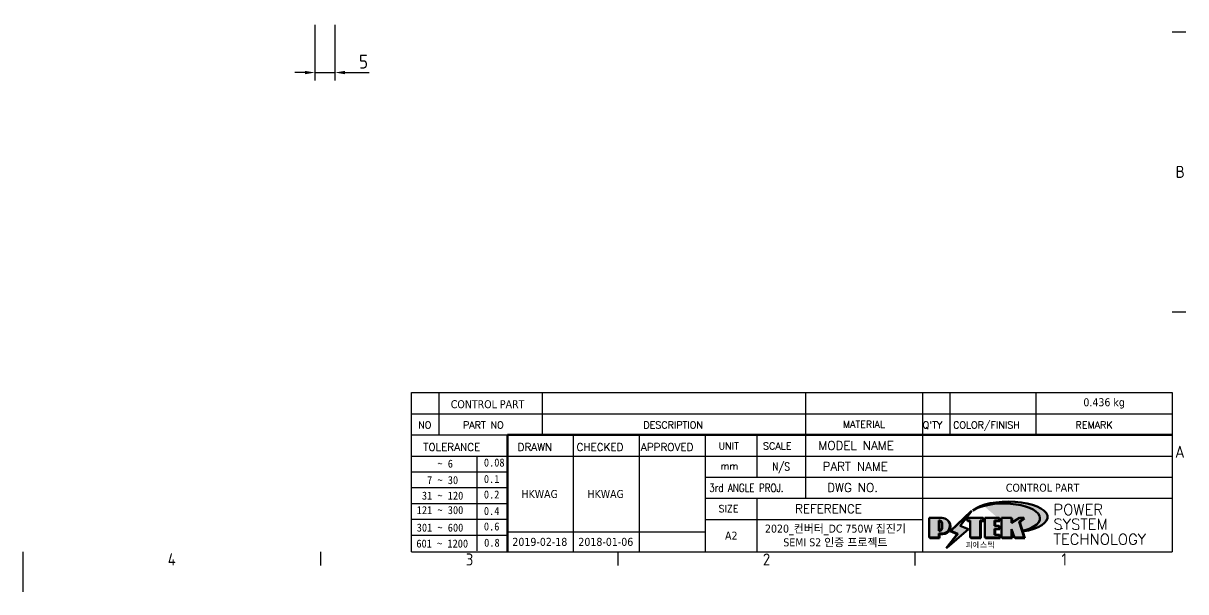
# Model space of a CAD drawing. Header units: millimetres. Extents: x 0 to 1193, y 0 to 420.
# Drawn here: x 297 to 587.4, y 0 to 142.1 of the extents above; entities that cross this region are included whole.
import ezdxf
from ezdxf.enums import TextEntityAlignment as Align

# ---------------------------------------------------------------- set-up
doc = ezdxf.new("R2010")
doc.units = ezdxf.units.MM
doc.layers.get('0').update_dxf_attribs({"color": 3, "lineweight": 25})
for name, color, linetype, lineweight in [('경계(ISO)', 7, 'Continuous', 25), ('제목(ISO)', 5, 'Continuous', 50), ('치수(ISO)', 2, 'Continuous', 25), ('해치(ISO)', 7, 'Continuous', 18)]:
    doc.layers.add(name, color=color, linetype=linetype, lineweight=lineweight)
doc.styles.add('HAN_291', font='')
doc.styles.add('HAN_370', font='', dxfattribs={"width": 2})
doc.styles.add('RC_284', font='ROMANC.shx')
doc.styles.add('RC_287', font='ROMANC.shx')
doc.styles.add('RC_292', font='ROMANC.shx')
doc.styles.add('ROMANT_294', font='romant.shx')
doc.styles.add('문자 텍스트_PSTEK_POSCO', font='isocp.shx')
doc.styles.add('치수 텍스트_PSTEK_POSCO', font='isocp.shx')
doc.styles.add('텍스트 스타일198', font='tahoma.ttf')
doc.styles.add('텍스트 스타일333', font='ROMANC.shx', dxfattribs={"width": 0.800000011920929})
doc.styles.get('HAN_291').set_extended_font_data('GulimChe')
doc.styles.get('HAN_370').set_extended_font_data('GulimChe')
doc.dimstyles.new('치수_PSTEK_POSCO', dxfattribs={"dimtxt": 3.5, "dimasz": 2.5, "dimexe": 2, "dimexo": 2.5, "dimgap": 1, "dimtad": 1, "dimrnd": 1e-08, "dimdsep": 46, "dimtxsty": '치수 텍스트_PSTEK_POSCO', "dimcen": 0.09, "dimdle": 10, "dimclrd": 7, "dimclre": 7, "dimclrt": 2, "dimadec": 1, "dimazin": 2, "dimtfac": 1, "dimtmove": 0, "dimatfit": 3, "dimfxl": 0, "dimtolj": 1, "dimlwd": -1, "dimlwe": -1, "dimarcsym": 0})

# ---------------------------------------------------------------- blocks, each defined once
blk = doc.blocks.new('경계 Default Border')
at = {"layer": '경계(ISO)'}
for p, q in [((584.0000152587891, 140), (587.400016784668, 140)), ((584.0000152587891, 70), (587.400016784668, 70)), ((371.25, 10), (371.25, 6.599999666213989)), ((445.4999923706055, 10), (445.4999923706055, 6.599999666213989)), ((519.7499847412109, 10), (519.7499847412109, 6.599999666213989))]:
    blk.add_line(p, q, dxfattribs=at)
at = {"layer": '경계(ISO)', "flags": 128}
blk.add_lwpolyline([(297.0000076293945, 0), (297.0000076293945, 10)], dxfattribs=at)
at = {"layer": '경계(ISO)', "color": 2, "char_height": 3.00000011920929, "attachment_point": 7, "style": '문자 텍스트_PSTEK_POSCO'}
for s, insert in [('B', (584.8782702028949, 103.4713944559917)), ('A', (584.7144008173592, 33.49284856929444)), ('4', (333.0984701308117, 6.59999988079071)), ('3', (407.5435395229536, 6.57139439638704)), ('2', (481.752739416884, 6.57139439638704)), ('1', (556.3610661041481, 6.59999988079071))]:
    blk.add_mtext(s, dxfattribs=dict(at, insert=insert))
blk = doc.blocks.new('제목 블록 PSTEK')
for color, points in [(252, [(317.2195697678507, 17.0593801673321), (322.0326348870767, 21.62682475217465), (322.2781991042243, 21.94392121864296), (317.0471853425802, 16.97985676345368), (318.7512090904202, 16.1899260703855), (316.0018030350395, 12.71868385740789), (316.3356552234328, 13.00206718743325), (318.9235935156908, 16.2694494742633)]), (5, [(321.6183518841322, 17.4193704504104), (319.5281351041078, 18.24969419629727), (322.4505835294948, 22.02344462252142), (317.2195697678507, 17.0593801673321), (318.9235935156908, 16.2694494742633), (316.1741874603099, 12.79820726128571)]), (1, [(324.4839107253602, 19.60711530335299), (325.2419748254881, 19.60711530335299), (325.2419748254881, 20.25857663940324), (321.2266040451076, 20.25857663940324), (321.2266040451076, 19.60711530335299), (321.9846681452406, 19.60711530335299), (321.9846681452406, 15.3430047401139), (324.4839107253602, 15.3430047401139)]), (252, [(321.9846681452406, 19.60711530335299), (321.4042753185749, 19.60711530335299), (321.4042753185749, 19.45905590879572), (321.9846681452406, 19.45905590879572)]), (252, [(324.6615819988275, 19.45905590879572), (325.4196460989604, 19.45905590879572), (325.4196460989604, 20.11051724484596), (325.2419748254881, 20.11051724484596), (325.2419748254881, 19.60711530335299), (324.4839107253602, 19.60711530335299), (324.4839107253602, 15.3430047401139), (322.1623394187076, 15.3430047401139), (322.1623394187076, 15.19494534555726), (324.6615819988275, 15.19494534555726)]), (1, [(329.2277337269622, 20.25857663940324), (325.65654113025, 20.25857663940324), (325.65654113025, 15.3430047401139), (329.3580259941756, 15.3430047401139), (329.3580259941756, 15.9944660761648), (328.1137701654877, 15.9944660761648), (328.1137701654877, 17.56360607323003), (329.2277337269622, 17.56360607323003), (329.2277337269622, 18.25543873810179), (328.1137701654877, 18.25543873810179), (328.1137701654877, 19.60711530335299), (329.2277337269622, 19.60711530335299)]), (252, [(328.2914414389548, 19.45905590879572), (329.4054050004294, 19.45905590879572), (329.4054050004294, 20.11051724484596), (329.2277337269622, 20.11051724484596), (329.2277337269622, 19.60711530335299), (328.1137701654877, 19.60711530335299), (328.1137701654877, 18.25543873810179), (328.2914414389548, 18.25543873810179)]), (252, [(328.2914414389548, 17.41554667867274), (329.4054050004294, 17.41554667867274), (329.4054050004294, 18.10737934354514), (329.2277337269622, 18.10737934354514), (329.2277337269622, 17.56360607323003), (328.1137701654877, 17.56360607323003), (328.1137701654877, 15.9944660761648), (328.2914414389548, 15.9944660761648)]), (1, [(332.3312149849806, 20.25857663940324), (329.8592894925411, 20.25857663940324), (329.8592894925411, 15.3430047401139), (332.3312149849806, 15.3430047401139), (332.3312149849806, 17.4318630164523), (333.0701931098801, 15.3430047401139), (335.4855464857051, 15.3430047401139), (334.2514536401189, 19.30614745124769), (335.4379594596742, 20.25857663940324), (334.3071782107978, 20.25857663940324), (332.3312149849806, 18.99741471888304)]), (252, [(332.5088862584528, 16.92964231796647), (332.3312149849806, 17.43186301645164), (332.3312149849806, 15.3430047401139), (330.0369607660135, 15.3430047401139), (330.0369607660135, 15.19494534555726), (332.5088862584528, 15.19494534555726)]), (252, [(332.5088862584528, 20.1105172448466), (332.3312149849806, 20.1105172448466), (332.3312149849806, 18.99741471888368), (332.5088862584528, 19.11081371413894)]), (252, [(335.6156307331414, 20.11051724484596), (335.2535118015555, 20.11051724484596), (334.2514536401189, 19.30614745124769), (335.4855464857051, 15.3430047401139), (333.1954852176545, 15.3430047401139), (333.2478643833523, 15.19494534555726), (335.6632177591723, 15.19494534555726), (334.4291249135862, 19.15808805669106)]), (252, [(329.5356972676428, 15.8464066816075), (329.3580259941756, 15.8464066816075), (329.3580259941756, 15.3430047401139), (325.8342124037171, 15.3430047401139), (325.8342124037171, 15.19494534555726), (329.5356972676428, 15.19494534555726)])]:
    blk.add_hatch(color=color).paths.add_polyline_path(points)
h = blk.add_hatch(color=1)
edge = h.paths.add_edge_path(flags=0)
edge.add_line((314.2242174273352, 19.60711530335299), (314.2242174273352, 17.00126995915134))
edge.add_line((314.2242174273352, 17.00126995915134), (314.3485873187598, 17.00126995915134))
edge.add_arc((314.3485873187598, 17.6527312952023), 0.6514613360509371, 270, 360)
edge.add_line((315.0000486548106, 17.6527312952023), (315.0000486548106, 18.95565396730211))
edge.add_arc((314.3485873187598, 18.95565396730212), 0.6514613360508712, 0, 90)
edge.add_line((314.3485873187598, 19.60711530335299), (314.2242174273352, 19.60711530335299))
edge = h.paths.add_edge_path()
edge.add_arc((314.9847713324306, 18.28938669179658), 1.969189947606664, 269.9999999999959, 450)
edge.add_line((314.9847713324306, 20.25857663940318), (311.7664314776902, 20.25857663940324))
edge.add_line((311.7664314776902, 20.25857663940324), (311.7664314776902, 15.3430047401139))
edge.add_line((311.7664314776902, 15.3430047401139), (314.2242174273352, 15.3430047401139))
edge.add_line((314.2242174273352, 15.3430047401139), (314.2242174273352, 16.32019674418991))
edge.add_line((314.2242174273352, 16.32019674418991), (314.9847713324307, 16.32019674418991))
h = blk.add_hatch(color=252)
edge = h.paths.add_edge_path()
edge.add_arc((314.9847713324309, 18.28938669179657), 1.969189947606666, 270, 406.8278729790604)
edge.add_arc((315.1624426058984, 18.1413272972396), 1.969189947606962, -90, 53.560984836317004, ccw=False)
edge.add_line((315.1624426058984, 16.17213734963263), (314.4018887008024, 16.17213734963263))
edge.add_line((314.4018887008024, 16.17213734963263), (314.4018887008024, 15.19494534555726))
edge.add_line((314.4018887008024, 15.19494534555726), (311.9441027511573, 15.19494534555726))
edge.add_line((311.9441027511573, 15.19494534555726), (311.9441027511573, 15.3430047401139))
edge.add_line((311.9441027511573, 15.3430047401139), (314.2242174273352, 15.3430047401139))
edge.add_line((314.2242174273352, 15.3430047401139), (314.2242174273352, 16.32019674418991))
edge.add_line((314.2242174273352, 16.32019674418991), (314.9847713324309, 16.32019674418991))
h = blk.add_hatch(color=252)
edge = h.paths.add_edge_path()
edge.add_line((314.4018887008024, 19.45905590879572), (314.5262585922315, 19.45905590879572))
edge.add_arc((314.5262585922314, 18.80759457274939), 0.6514613360463194, 60.4189348879147, 90.00000000000318, ccw=False)
edge.add_arc((314.3485873187602, 18.95565396730057), 0.6514613360524251, 39.96992292766206, 90.00000000009999)
edge.add_line((314.3485873187591, 19.60711530335307), (314.2242174273352, 19.60711530335298))
edge.add_line((314.2242174273352, 19.60711530335299), (314.2242174273352, 17.00126995915134))
edge.add_line((314.2242174273352, 17.00126995915134), (314.3485873187591, 17.00126995915134))
edge.add_arc((314.3485873187568, 17.652731295233), 0.6514613360816299, 270.0000000002, 274.6930825552478)
edge.add_line((314.4018887008024, 17.0034541317032), (314.4018887008024, 19.45905590879572))
at = {"layer": '해치(ISO)'}
h = blk.add_hatch(color=140, dxfattribs=at)
edge = h.paths.add_edge_path()
edge.add_ellipse((330.3660919371412, 20.15576403068321), major_axis=(9.100907360794343, 0), ratio=0.4069904968023172, start_angle=301.3098473703837, end_angle=507.7436900681698)
edge.add_ellipse((331.5340919371412, 20.4634168429492), major_axis=(-9.82350664112931, 0), ratio=0.3942600559756514, start_angle=111.51207141178469, end_angle=334.47025347086895, ccw=False)
edge.add_line((335.1363447531188, 16.8601935978785), (335.0955236905705, 16.99119398620872))
at = {"color": 180}
for p, q in [((182.475792979055, 11.79100474011392), (182.4757929790549, 51.56524660363496)), ((182.4757929790549, 51.56524660363496), (372.4757929537551, 51.56524660363496)), ((189.2651435055721, 51.56524660363496), (189.2651435055722, 41.00524660363494)), ((215.2152739891528, 41.00524660363494), (215.2152739891528, 51.56524660363496)), ((280.8758854511282, 51.56524660363496), (280.8758854511282, 41.00524660363494)), ((310.0881549537552, 51.56524660363496), (310.0881549537553, 41.00524660363494)), ((316.9044520275131, 51.56524660363496), (316.9044520275127, 41.00524660363494)), ((338.4566026226726, 51.56524660363496), (338.4566026226727, 41.00524660363494)), ((372.4757929537551, 51.56524660363496), (372.4757929537551, 11.79100474011389)), ((182.475792979055, 46.2852466036349), (372.4757929537551, 46.28524660363492)), ((182.475792979055, 41.00524660363493), (206.451475290024, 41.00524660363493)), ((222.9401812389276, 11.79100474011392), (222.9401812389276, 41.00524660363494)), ((239.4288871878316, 11.79100474011392), (239.4288871878316, 41.00524660363494)), ((255.9175931367356, 11.79100474011392), (255.9175931367356, 41.00524660363494)), ((268.6918866058747, 41.00524660363494), (268.6918866058747, 30.44524660363498)), ((280.8758854511282, 41.00524660363494), (280.8758854511282, 25.16524660363502)), ((310.088154953755, 41.00524660363494), (310.088154953755, 11.79100474011392)), ((182.475792979055, 35.72524660363497), (206.451475290024, 35.72524660363497)), ((198.8621818849491, 12.02524660363491), (198.8621818849491, 35.72524660363497)), ((206.451475290024, 35.72524660363497), (372.4757929537551, 35.72524660363497)), ((182.475792979055, 31.77524660363492), (206.451475290024, 31.77524660363492)), ((255.917593136736, 30.44524660363498), (372.4757929537552, 30.44524660363501)), ((182.475792979055, 27.82524660363487), (206.451475290024, 27.82524660363487)), ((182.475792979055, 23.87524660363505), (206.451475290024, 23.87524660363505)), ((255.9175931367359, 25.16524660363502), (372.4757929537552, 25.165246603635)), ((268.6918866058744, 25.16524660363502), (268.6918866058744, 11.79100474011392)), ((182.475792979055, 19.92524660363478), (206.451475290024, 19.92524660363478)), ((255.9175931367359, 19.88524660363481), (310.0881549537553, 19.88524660363481)), ((182.475792979055, 15.97524660363496), (206.451475290024, 15.97524660363496)), ((206.451475290024, 16.74100474011396), (255.9175931367359, 16.74100474011396)), ((182.475792979055, 11.79100474011392), (372.4757929537551, 11.79100474011389))]:
    blk.add_line(p, q, dxfattribs=at)
at = {"color": 7, "lineweight": 50}
for p, q in [((206.4514752900237, 11.79100474011392), (206.4514752900237, 41.00524660363494)), ((206.451475290024, 41.00524660363494), (372.4757929537551, 41.00524660363496))]:
    blk.add_line(p, q, dxfattribs=at)
at = {"color": 7}
for p, q in [((322.2781991042243, 21.94392121864296), (317.0471853425802, 16.97985676345368)), ((322.4505835294948, 22.02344462252142), (317.2195697678507, 17.0593801673321)), ((317.2195697678507, 17.0593801673321), (322.0326348870767, 21.62682475217465)), ((319.5281351041078, 18.24969419629727), (322.4505835294948, 22.02344462252142)), ((322.0326348870767, 21.62682475217465), (322.2781991042243, 21.94392121864296)), ((311.7664314776902, 20.25900474011391), (311.7664314776902, 15.34300474011391)), ((314.9847713324309, 20.25857663940324), (311.7664314776902, 20.25857663940324)), ((314.9847713324309, 20.25857663940324), (311.7664314776902, 20.25857663940324)), ((311.7664314776902, 20.25857663940324), (311.7664314776902, 15.3430047401139)), ((314.2242174273352, 17.00126995915134), (314.2242174273352, 19.60711530335299)), ((314.2242174273352, 19.60711530335299), (314.3485873187591, 19.60711530335299)), ((314.3485873187591, 19.60711530335299), (314.2242174273352, 19.60711530335299)), ((314.2242174273352, 19.60711530335299), (314.2242174273352, 17.00126995915134)), ((314.2242174273352, 17.00126995915134), (314.2242174273352, 19.60711530335299)), ((314.2242174273352, 19.60711530335299), (314.3485873187591, 19.60711530335299)), ((314.4018887008024, 19.45905590879572), (314.5262585922314, 19.45905590879572)), ((314.4018887008024, 17.0034541317032), (314.4018887008024, 19.45905590879572)), ((315.0000486548106, 18.95565396730275), (315.0000486548106, 17.65273129520161)), ((315.0000486548106, 18.95565396730275), (315.0000486548106, 17.65273129520161)), ((321.6183518841322, 17.4193704504104), (319.5281351041078, 18.24969419629727)), ((325.2419748254881, 20.25857663940324), (321.2266040451076, 20.25857663940324)), ((321.2266040451076, 20.25857663940324), (321.2266040451076, 19.60711530335299)), ((325.2419748254881, 20.25857663940324), (321.2266040451076, 20.25857663940324)), ((321.2266040451076, 20.25857663940324), (321.2266040451076, 19.60711530335299)), ((321.2266040451076, 19.60711530335299), (321.9846681452406, 19.60711530335299)), ((321.2266040451076, 19.60711530335299), (321.9846681452406, 19.60711530335299)), ((321.4042753185749, 19.60711530335299), (321.4042753185749, 19.45905590879572)), ((321.9846681452406, 19.60711530335299), (321.4042753185749, 19.60711530335299)), ((321.4042753185749, 19.45905590879572), (321.9846681452406, 19.45905590879572)), ((321.9846681452406, 19.60711530335299), (321.9846681452406, 15.3430047401139)), ((321.9846681452406, 19.45905590879572), (321.9846681452406, 19.60711530335299)), ((321.9846681452406, 19.60711530335299), (321.9846681452406, 15.3430047401139)), ((324.4839107253602, 19.60711530335299), (325.2419748254881, 19.60711530335299)), ((324.4839107253602, 15.3430047401139), (324.4839107253602, 19.60711530335299)), ((325.2419748254881, 19.60711530335299), (324.4839107253602, 19.60711530335299)), ((324.4839107253602, 19.60711530335299), (324.4839107253602, 15.3430047401139)), ((324.4839107253602, 19.60711530335299), (325.2419748254881, 19.60711530335299)), ((324.4839107253602, 15.3430047401139), (324.4839107253602, 19.60711530335299)), ((324.6615819988275, 19.45905590879572), (325.4196460989604, 19.45905590879572)), ((324.6615819988275, 15.19494534555726), (324.6615819988275, 19.45905590879572)), ((325.2419748254881, 19.60711530335299), (325.2419748254881, 20.25857663940324)), ((325.2419748254881, 19.60711530335299), (325.2419748254881, 20.25857663940324)), ((325.4196460989604, 20.11051724484596), (325.2419748254881, 20.11051724484596)), ((325.2419748254881, 20.11051724484596), (325.2419748254881, 19.60711530335299)), ((325.4196460989604, 19.45905590879572), (325.4196460989604, 20.11051724484596)), ((329.2277337269622, 20.25857663940324), (325.65654113025, 20.25857663940324)), ((325.65654113025, 20.25857663940324), (325.65654113025, 15.3430047401139)), ((325.65654113025, 20.25857663940324), (325.65654113025, 15.3430047401139)), ((329.2277337269622, 20.25857663940324), (325.65654113025, 20.25857663940324)), ((328.1137701654877, 18.25543873810179), (328.1137701654877, 19.60711530335299)), ((328.1137701654877, 19.60711530335299), (329.2277337269622, 19.60711530335299)), ((329.2277337269622, 19.60711530335299), (328.1137701654877, 19.60711530335299)), ((328.1137701654877, 19.60711530335299), (328.1137701654877, 18.25543873810179)), ((328.1137701654877, 18.25543873810179), (328.1137701654877, 19.60711530335299)), ((328.1137701654877, 19.60711530335299), (329.2277337269622, 19.60711530335299)), ((329.2277337269622, 18.25543873810179), (328.1137701654877, 18.25543873810179)), ((328.1137701654877, 18.25543873810179), (328.2914414389548, 18.25543873810179)), ((329.2277337269622, 18.25543873810179), (328.1137701654877, 18.25543873810179)), ((328.1137701654877, 17.56360607323003), (329.2277337269622, 17.56360607323003)), ((328.1137701654877, 15.9944660761648), (328.1137701654877, 17.56360607323003)), ((329.2277337269622, 17.56360607323003), (328.1137701654877, 17.56360607323003)), ((328.1137701654877, 17.56360607323003), (328.1137701654877, 15.9944660761648)), ((328.1137701654877, 17.56360607323003), (329.2277337269622, 17.56360607323003)), ((328.1137701654877, 15.9944660761648), (328.1137701654877, 17.56360607323003)), ((328.2914414389548, 18.25543873810179), (328.2914414389548, 19.45905590879572)), ((328.2914414389548, 19.45905590879572), (329.4054050004294, 19.45905590879572)), ((329.2277337269622, 19.60711530335299), (329.2277337269622, 20.25857663940324)), ((329.2277337269622, 19.60711530335299), (329.2277337269622, 20.25857663940324)), ((329.4054050004294, 20.11051724484596), (329.2277337269622, 20.11051724484596)), ((329.2277337269622, 20.11051724484596), (329.2277337269622, 19.60711530335299)), ((329.2277337269622, 17.56360607323003), (329.2277337269622, 18.25543873810179)), ((329.2277337269622, 17.56360607323003), (329.2277337269622, 18.25543873810179)), ((329.4054050004294, 18.10737934354514), (329.2277337269622, 18.10737934354514)), ((329.2277337269622, 18.10737934354514), (329.2277337269622, 17.56360607323003)), ((329.4054050004294, 19.45905590879572), (329.4054050004294, 20.11051724484596)), ((329.4054050004294, 17.41554667867274), (329.4054050004294, 18.10737934354514)), ((332.3312149849806, 20.25857663940324), (329.8592894925411, 20.25857663940324)), ((329.8592894925411, 20.25857663940324), (329.8592894925411, 15.3430047401139)), ((329.8592894925411, 20.25857663940324), (329.8592894925411, 15.3430047401139)), ((332.3312149849806, 20.25857663940324), (329.8592894925411, 20.25857663940324)), ((334.3071782107978, 20.25857663940324), (332.3312149849806, 18.99741471888304)), ((332.3312149849806, 18.99741471888304), (332.3312149849806, 20.25857663940324)), ((334.3071782107978, 20.25857663940324), (332.3312149849806, 18.99741471888304)), ((332.3312149849806, 18.99741471888304), (332.3312149849806, 20.25857663940324)), ((332.5088862584528, 20.1105172448466), (332.3312149849806, 20.1105172448466)), ((332.3312149849806, 20.1105172448466), (332.3312149849806, 18.99741471888368)), ((332.3312149849806, 18.99741471888368), (332.5088862584528, 19.11081371413894)), ((332.3312149849806, 17.4318630164523), (333.0701931098801, 15.3430047401139)), ((332.3312149849806, 15.3430047401139), (332.3312149849806, 17.4318630164523)), ((332.5088862584528, 16.92964231796647), (332.3312149849806, 17.43186301645164)), ((332.3312149849806, 17.43186301645164), (332.3312149849806, 15.3430047401139)), ((332.3312149849806, 17.4318630164523), (333.0701931098801, 15.3430047401139)), ((332.3312149849806, 15.3430047401139), (332.3312149849806, 17.4318630164523)), ((332.5088862584528, 19.11081371413894), (332.5088862584528, 20.1105172448466)), ((334.2514536401189, 19.30614745124769), (335.4379594596742, 20.25857663940324)), ((334.2514536401189, 19.30614745124769), (335.4379594596742, 20.25857663940324)), ((335.2535118015555, 20.11051724484596), (334.2514536401189, 19.30614745124769)), ((335.4855464857051, 15.3430047401139), (334.2514536401189, 19.30614745124769)), ((334.2514536401189, 19.30614745124769), (335.4855464857051, 15.3430047401139)), ((335.4855464857051, 15.3430047401139), (334.2514536401189, 19.30614745124769)), ((335.4379594596742, 20.25857663940324), (334.3071782107978, 20.25857663940324)), ((335.4379594596742, 20.25857663940324), (334.3071782107978, 20.25857663940324)), ((334.4291249135862, 19.15808805669104), (335.6156307331414, 20.11051724484596)), ((335.6632177591723, 15.19494534555726), (334.4291249135862, 19.15808805669104)), ((335.6156307331414, 20.11051724484596), (335.2535118015555, 20.11051724484596)), ((345.0447381189468, 17.50375595811051), (344.9867755289346, 17.689895936919)), ((311.7664314776902, 15.3430047401139), (314.2242174273352, 15.3430047401139)), ((311.7664314776902, 15.3430047401139), (314.2242174273352, 15.3430047401139)), ((314.2242174273352, 15.3430047401139), (311.9441027511573, 15.3430047401139)), ((311.9441027511573, 15.3430047401139), (311.9441027511573, 15.19494534555726)), ((311.9441027511573, 15.19494534555726), (314.4018887008024, 15.19494534555726)), ((314.3485873187591, 17.00126995915134), (314.2242174273352, 17.00126995915134)), ((314.2242174273352, 17.00126995915134), (314.3485873187591, 17.00126995915134)), ((314.3485873187591, 17.00126995915134), (314.2242174273352, 17.00126995915134)), ((314.2242174273352, 16.32019674418991), (314.9847713324309, 16.32019674418991)), ((314.2242174273352, 15.3430047401139), (314.2242174273352, 16.32019674418991)), ((314.9847713324309, 16.32019674418991), (314.2242174273352, 16.32019674418991)), ((314.2242174273352, 16.32019674418991), (314.2242174273352, 15.3430047401139)), ((314.2242174273352, 16.32019674418991), (314.9847713324309, 16.32019674418991)), ((314.2242174273352, 15.3430047401139), (314.2242174273352, 16.32019674418991)), ((314.4018887008024, 16.17213734963263), (315.162442605898, 16.17213734963263)), ((314.4018887008024, 15.19494534555726), (314.4018887008024, 16.17213734963263)), ((318.7512090904202, 16.1899260703855), (316.0018030350395, 12.71868385740789)), ((316.1741874603099, 12.79820726128571), (321.6183518841322, 17.4193704504104)), ((318.9235935156908, 16.2694494742633), (316.1741874603099, 12.79820726128571)), ((316.3356552234328, 13.00206718743325), (318.9235935156908, 16.2694494742633)), ((317.0471853425802, 16.97985676345368), (318.7512090904202, 16.1899260703855)), ((318.9235935156908, 16.2694494742633), (317.2195697678507, 17.0593801673321)), ((317.2195697678507, 17.0593801673321), (318.9235935156908, 16.2694494742633)), ((321.9846681452406, 15.3430047401139), (324.4839107253602, 15.3430047401139)), ((321.9846681452406, 15.3430047401139), (324.4839107253602, 15.3430047401139)), ((324.4839107253602, 15.3430047401139), (322.1623394187076, 15.3430047401139)), ((322.1623394187076, 15.3430047401139), (322.1623394187076, 15.19494534555726)), ((322.1623394187076, 15.19494534555726), (324.6615819988275, 15.19494534555726)), ((325.65654113025, 15.3430047401139), (329.3580259941756, 15.3430047401139)), ((325.65654113025, 15.3430047401139), (329.3580259941756, 15.3430047401139)), ((329.3580259941756, 15.3430047401139), (325.8342124037171, 15.3430047401139)), ((325.8342124037171, 15.3430047401139), (325.8342124037171, 15.19494534555726)), ((325.8342124037171, 15.19494534555726), (329.5356972676428, 15.19494534555726)), ((329.3580259941756, 15.9944660761648), (328.1137701654877, 15.9944660761648)), ((328.1137701654877, 15.9944660761648), (328.2914414389548, 15.9944660761648)), ((329.3580259941756, 15.9944660761648), (328.1137701654877, 15.9944660761648)), ((328.2914414389548, 15.9944660761648), (328.2914414389548, 17.41554667867274)), ((328.2914414389548, 17.41554667867274), (329.4054050004294, 17.41554667867274)), ((329.3580259941756, 15.3430047401139), (329.3580259941756, 15.9944660761648)), ((329.3580259941756, 15.3430047401139), (329.3580259941756, 15.9944660761648)), ((329.5356972676428, 15.8464066816075), (329.3580259941756, 15.8464066816075)), ((329.3580259941756, 15.8464066816075), (329.3580259941756, 15.3430047401139)), ((329.5356972676428, 15.19494534555726), (329.5356972676428, 15.8464066816075)), ((329.8592894925411, 15.3430047401139), (332.3312149849806, 15.3430047401139)), ((329.8592894925411, 15.3430047401139), (332.3312149849806, 15.3430047401139)), ((332.3312149849806, 15.3430047401139), (330.0369607660135, 15.3430047401139)), ((330.0369607660135, 15.3430047401139), (330.0369607660135, 15.19494534555726)), ((330.0369607660135, 15.19494534555726), (332.5088862584528, 15.19494534555726)), ((332.5088862584528, 15.19494534555726), (332.5088862584528, 16.92964231796647)), ((333.0701931098801, 15.3430047401139), (335.4855464857051, 15.3430047401139)), ((333.0701931098801, 15.3430047401139), (335.4855464857051, 15.3430047401139)), ((335.4855464857051, 15.3430047401139), (333.1954852176545, 15.3430047401139)), ((333.1954852176545, 15.3430047401139), (333.2478643833523, 15.19494534555726)), ((333.2478643833523, 15.19494534555726), (335.6632177591723, 15.19494534555726)), ((316.0018030350395, 12.71868385740789), (316.3356552234328, 13.00206718743325))]:
    blk.add_line(p, q, dxfattribs=at)
at = {"color": 5}
for p, q in [((322.4505835294948, 22.02344462252142), (317.2195697678507, 17.0593801673321)), ((319.5281351041078, 18.24969419629727), (322.4505835294948, 22.02344462252142)), ((321.6183518841322, 17.4193704504104), (319.5281351041078, 18.24969419629727)), ((316.1741874603099, 12.79820726128571), (321.6183518841322, 17.4193704504104)), ((318.9235935156908, 16.2694494742633), (316.1741874603099, 12.79820726128571)), ((317.2195697678507, 17.0593801673321), (318.9235935156908, 16.2694494742633))]:
    blk.add_line(p, q, dxfattribs=at)
at = {"color": 1}
for p, q in [((314.9847713324309, 20.25857663940324), (311.7664314776902, 20.25857663940324)), ((311.7664314776902, 20.25857663940324), (311.7664314776902, 15.3430047401139)), ((314.2242174273352, 17.00126995915134), (314.2242174273352, 19.60711530335299)), ((314.2242174273352, 19.60711530335299), (314.3485873187591, 19.60711530335299)), ((315.0000486548106, 18.95565396730275), (315.0000486548106, 17.65273129520161)), ((325.2419748254881, 20.25857663940324), (321.2266040451076, 20.25857663940324)), ((321.2266040451076, 20.25857663940324), (321.2266040451076, 19.60711530335299)), ((321.2266040451076, 19.60711530335299), (321.9846681452406, 19.60711530335299)), ((321.9846681452406, 19.60711530335299), (321.9846681452406, 15.3430047401139)), ((324.4839107253602, 19.60711530335299), (325.2419748254881, 19.60711530335299)), ((324.4839107253602, 15.3430047401139), (324.4839107253602, 19.60711530335299)), ((325.2419748254881, 19.60711530335299), (325.2419748254881, 20.25857663940324)), ((329.2277337269622, 20.25857663940324), (325.65654113025, 20.25857663940324)), ((325.65654113025, 20.25857663940324), (325.65654113025, 15.3430047401139)), ((328.1137701654877, 18.25543873810179), (328.1137701654877, 19.60711530335299)), ((328.1137701654877, 19.60711530335299), (329.2277337269622, 19.60711530335299)), ((329.2277337269622, 18.25543873810179), (328.1137701654877, 18.25543873810179)), ((328.1137701654877, 17.56360607323003), (329.2277337269622, 17.56360607323003)), ((328.1137701654877, 15.9944660761648), (328.1137701654877, 17.56360607323003)), ((329.2277337269622, 19.60711530335299), (329.2277337269622, 20.25857663940324)), ((329.2277337269622, 17.56360607323003), (329.2277337269622, 18.25543873810179)), ((332.3312149849806, 20.25857663940324), (329.8592894925411, 20.25857663940324)), ((329.8592894925411, 20.25857663940324), (329.8592894925411, 15.3430047401139)), ((334.3071782107978, 20.25857663940324), (332.3312149849806, 18.99741471888304)), ((332.3312149849806, 18.99741471888304), (332.3312149849806, 20.25857663940324)), ((332.3312149849806, 17.4318630164523), (333.0701931098801, 15.3430047401139)), ((332.3312149849806, 15.3430047401139), (332.3312149849806, 17.4318630164523)), ((334.2514536401189, 19.30614745124769), (335.4379594596742, 20.25857663940324)), ((335.4855464857051, 15.3430047401139), (334.2514536401189, 19.30614745124769)), ((335.4379594596742, 20.25857663940324), (334.3071782107978, 20.25857663940324)), ((311.7664314776902, 15.3430047401139), (314.2242174273352, 15.3430047401139)), ((314.3485873187591, 17.00126995915134), (314.2242174273352, 17.00126995915134)), ((314.2242174273352, 16.32019674418991), (314.9847713324309, 16.32019674418991)), ((314.2242174273352, 15.3430047401139), (314.2242174273352, 16.32019674418991)), ((321.9846681452406, 15.3430047401139), (324.4839107253602, 15.3430047401139)), ((325.65654113025, 15.3430047401139), (329.3580259941756, 15.3430047401139)), ((329.3580259941756, 15.9944660761648), (328.1137701654877, 15.9944660761648)), ((329.3580259941756, 15.3430047401139), (329.3580259941756, 15.9944660761648)), ((329.8592894925411, 15.3430047401139), (332.3312149849806, 15.3430047401139)), ((333.0701931098801, 15.3430047401139), (335.4855464857051, 15.3430047401139))]:
    blk.add_line(p, q, dxfattribs=at)
at = {"color": 7}
for centre, radius, start, end in [((314.3485873187598, 18.95565396730211), 0.6514613360508712, 0, 90), ((314.3485873187602, 18.95565396730057), 0.6514613360524251, 39.96992292766117, 90), ((314.3485873187598, 18.95565396730212), 0.6514613360508712, 0, 90), ((314.3485873187597, 17.65273129520228), 0.6514613360509381, 270, 0), ((314.3485873187598, 17.6527312952023), 0.6514613360509381, 270, 0), ((314.5262585922314, 18.80759457274939), 0.6514613360463193, 60.41893488791137, 90), ((314.9847713324309, 18.28938669179658), 1.969189947606665, 270, 90), ((314.9847713324309, 18.28938669179658), 1.969189947606665, 270, 90), ((314.9847713324307, 18.2893866917965), 1.969189947606594, 270, 46.82787297909833), ((315.1624426058984, 18.1413272972396), 1.969189947606961, 270, 53.56098483636067), ((314.3485873187568, 17.652731295233), 0.6514613360816299, 270, 274.6930825552478)]:
    blk.add_arc(centre, radius, start, end, dxfattribs=at)
at = {"color": 1}
for centre, radius, start, end in [((314.3485873187598, 18.95565396730211), 0.6514613360508712, 0, 90), ((314.3485873187598, 17.6527312952023), 0.6514613360509381, 270, 0), ((314.9847713324309, 18.28938669179657), 1.969189947606665, 270, 90)]:
    blk.add_arc(centre, radius, start, end, dxfattribs=at)
at = {"layer": '제목(ISO)', "lineweight": 18}
blk.add_line((182.475792979055, 35.72500474011393), (182.475792979055, 11.79100474011392), dxfattribs=at)
at = {"layer": '제목(ISO)'}
for p, q in [((322.2781991042243, 21.94392121864296), (317.0471853425802, 16.97985676345368)), ((322.4505835294948, 22.02344462252142), (317.2195697678507, 17.0593801673321)), ((317.2195697678507, 17.0593801673321), (322.0326348870767, 21.62682475217465)), ((319.5281351041078, 18.24969419629727), (322.4505835294948, 22.02344462252142)), ((322.0326348870767, 21.62682475217465), (322.2781991042243, 21.94392121864296)), ((314.9847713324306, 20.25857663940324), (311.7664314776902, 20.25857663940324)), ((311.7664314776902, 20.25857663940324), (311.7664314776902, 15.3430047401139)), ((314.2242174273352, 17.00126995915134), (314.2242174273352, 19.60711530335299)), ((314.2242174273352, 19.60711530335299), (314.3485873187598, 19.60711530335299)), ((314.3485873187591, 19.60711530335299), (314.2242174273352, 19.60711530335299)), ((314.2242174273352, 19.60711530335299), (314.2242174273352, 17.00126995915134)), ((314.4018887008024, 19.45905590879572), (314.5262585922314, 19.45905590879572)), ((314.4018887008024, 17.0034541317032), (314.4018887008024, 19.45905590879572)), ((315.0000486548106, 18.95565396730211), (315.0000486548106, 17.6527312952023)), ((321.6183518841322, 17.4193704504104), (319.5281351041078, 18.24969419629727)), ((325.2419748254881, 20.25857663940324), (321.2266040451076, 20.25857663940324)), ((321.2266040451076, 20.25857663940324), (321.2266040451076, 19.60711530335299)), ((321.2266040451076, 19.60711530335299), (321.9846681452406, 19.60711530335299)), ((321.9846681452406, 19.60711530335299), (321.4042753185749, 19.60711530335299)), ((321.4042753185749, 19.60711530335299), (321.4042753185749, 19.45905590879572)), ((321.4042753185749, 19.45905590879572), (321.9846681452406, 19.45905590879572)), ((321.9846681452406, 19.60711530335299), (321.9846681452406, 15.3430047401139)), ((321.9846681452406, 19.45905590879572), (321.9846681452406, 19.60711530335299)), ((324.4839107253602, 19.60711530335299), (325.2419748254881, 19.60711530335299)), ((324.4839107253602, 15.3430047401139), (324.4839107253602, 19.60711530335299)), ((325.2419748254881, 19.60711530335299), (324.4839107253602, 19.60711530335299)), ((324.4839107253602, 19.60711530335299), (324.4839107253602, 15.3430047401139)), ((324.6615819988275, 19.45905590879572), (325.4196460989604, 19.45905590879572)), ((324.6615819988275, 15.19494534555726), (324.6615819988275, 19.45905590879572)), ((325.2419748254881, 19.60711530335299), (325.2419748254881, 20.25857663940324)), ((325.4196460989604, 20.11051724484596), (325.2419748254881, 20.11051724484596)), ((325.2419748254881, 20.11051724484596), (325.2419748254881, 19.60711530335299)), ((325.4196460989604, 19.45905590879572), (325.4196460989604, 20.11051724484596)), ((329.2277337269622, 20.25857663940324), (325.65654113025, 20.25857663940324)), ((325.65654113025, 20.25857663940324), (325.65654113025, 15.3430047401139)), ((328.1137701654877, 18.25543873810179), (328.1137701654877, 19.60711530335299)), ((328.1137701654877, 19.60711530335299), (329.2277337269622, 19.60711530335299)), ((329.2277337269622, 19.60711530335299), (328.1137701654877, 19.60711530335299)), ((328.1137701654877, 19.60711530335299), (328.1137701654877, 18.25543873810179)), ((329.2277337269622, 18.25543873810179), (328.1137701654877, 18.25543873810179)), ((328.1137701654877, 18.25543873810179), (328.2914414389548, 18.25543873810179)), ((328.1137701654877, 15.9944660761648), (328.1137701654877, 17.56360607323003)), ((328.1137701654877, 17.56360607323003), (329.2277337269622, 17.56360607323003)), ((329.2277337269622, 17.56360607323003), (328.1137701654877, 17.56360607323003)), ((328.1137701654877, 17.56360607323003), (328.1137701654877, 15.9944660761648)), ((328.2914414389548, 19.45905590879572), (329.4054050004294, 19.45905590879572)), ((328.2914414389548, 18.25543873810179), (328.2914414389548, 19.45905590879572)), ((329.2277337269622, 19.60711530335299), (329.2277337269622, 20.25857663940324)), ((329.4054050004294, 20.11051724484596), (329.2277337269622, 20.11051724484596)), ((329.2277337269622, 20.11051724484596), (329.2277337269622, 19.60711530335299)), ((329.2277337269622, 17.56360607323003), (329.2277337269622, 18.25543873810179)), ((329.4054050004294, 18.10737934354514), (329.2277337269622, 18.10737934354514)), ((329.2277337269622, 18.10737934354514), (329.2277337269622, 17.56360607323003)), ((329.4054050004294, 19.45905590879572), (329.4054050004294, 20.11051724484596)), ((329.4054050004294, 17.41554667867274), (329.4054050004294, 18.10737934354514)), ((332.3312149849806, 20.25857663940324), (329.8592894925411, 20.25857663940324)), ((329.8592894925411, 20.25857663940324), (329.8592894925411, 15.3430047401139)), ((334.3071782107978, 20.25857663940324), (332.3312149849806, 18.99741471888304)), ((332.3312149849806, 18.99741471888304), (332.3312149849806, 20.25857663940324)), ((332.5088862584528, 20.1105172448466), (332.3312149849806, 20.1105172448466)), ((332.3312149849806, 20.1105172448466), (332.3312149849806, 18.99741471888368)), ((332.3312149849806, 18.99741471888368), (332.5088862584528, 19.11081371413894)), ((332.3312149849806, 15.3430047401139), (332.3312149849806, 17.4318630164523)), ((332.3312149849806, 17.4318630164523), (333.0701931098801, 15.3430047401139)), ((332.5088862584528, 16.92964231796647), (332.3312149849806, 17.43186301645164)), ((332.3312149849806, 17.43186301645164), (332.3312149849806, 15.3430047401139)), ((332.5088862584528, 19.11081371413894), (332.5088862584528, 20.1105172448466)), ((334.2514536401189, 19.30614745124769), (335.4379594596742, 20.25857663940324)), ((335.2535118015555, 20.11051724484596), (334.2514536401189, 19.30614745124769)), ((335.4855464857051, 15.3430047401139), (334.2514536401189, 19.30614745124769)), ((334.2514536401189, 19.30614745124769), (335.4855464857051, 15.3430047401139)), ((335.4379594596742, 20.25857663940324), (334.3071782107978, 20.25857663940324)), ((334.4291249135862, 19.15808805669106), (335.6156307331414, 20.11051724484596)), ((335.6632177591723, 15.19494534555726), (334.4291249135862, 19.15808805669106)), ((335.6156307331414, 20.11051724484596), (335.2535118015555, 20.11051724484596)), ((311.7664314776902, 15.3430047401139), (314.2242174273352, 15.3430047401139)), ((314.2242174273352, 15.3430047401139), (311.9441027511573, 15.3430047401139)), ((311.9441027511573, 15.3430047401139), (311.9441027511573, 15.19494534555726)), ((311.9441027511573, 15.19494534555726), (314.4018887008024, 15.19494534555726)), ((314.3485873187598, 17.00126995915134), (314.2242174273352, 17.00126995915134)), ((314.2242174273352, 17.00126995915134), (314.3485873187591, 17.00126995915134)), ((314.2242174273352, 15.3430047401139), (314.2242174273352, 16.32019674418991)), ((314.2242174273352, 16.32019674418991), (314.9847713324307, 16.32019674418991)), ((314.9847713324309, 16.32019674418991), (314.2242174273352, 16.32019674418991)), ((314.2242174273352, 16.32019674418991), (314.2242174273352, 15.3430047401139)), ((314.4018887008024, 15.19494534555726), (314.4018887008024, 16.17213734963263)), ((314.4018887008024, 16.17213734963263), (315.1624426058984, 16.17213734963263)), ((318.7512090904202, 16.1899260703855), (316.0018030350395, 12.71868385740789)), ((316.1741874603099, 12.79820726128571), (321.6183518841322, 17.4193704504104)), ((318.9235935156908, 16.2694494742633), (316.1741874603099, 12.79820726128571)), ((316.3356552234328, 13.00206718743325), (318.9235935156908, 16.2694494742633)), ((317.0471853425802, 16.97985676345368), (318.7512090904202, 16.1899260703855)), ((317.2195697678507, 17.0593801673321), (318.9235935156908, 16.2694494742633)), ((318.9235935156908, 16.2694494742633), (317.2195697678507, 17.0593801673321)), ((321.9846681452406, 15.3430047401139), (324.4839107253602, 15.3430047401139)), ((324.4839107253602, 15.3430047401139), (322.1623394187076, 15.3430047401139)), ((322.1623394187076, 15.3430047401139), (322.1623394187076, 15.19494534555726)), ((322.1623394187076, 15.19494534555726), (324.6615819988275, 15.19494534555726)), ((325.65654113025, 15.3430047401139), (329.3580259941756, 15.3430047401139)), ((329.3580259941756, 15.3430047401139), (325.8342124037171, 15.3430047401139)), ((325.8342124037171, 15.3430047401139), (325.8342124037171, 15.19494534555726)), ((325.8342124037171, 15.19494534555726), (329.5356972676428, 15.19494534555726)), ((329.3580259941756, 15.9944660761648), (328.1137701654877, 15.9944660761648)), ((328.1137701654877, 15.9944660761648), (328.2914414389548, 15.9944660761648)), ((328.2914414389548, 17.41554667867274), (329.4054050004294, 17.41554667867274)), ((328.2914414389548, 15.9944660761648), (328.2914414389548, 17.41554667867274)), ((329.3580259941756, 15.3430047401139), (329.3580259941756, 15.9944660761648)), ((329.5356972676428, 15.8464066816075), (329.3580259941756, 15.8464066816075)), ((329.3580259941756, 15.8464066816075), (329.3580259941756, 15.3430047401139)), ((329.5356972676428, 15.19494534555726), (329.5356972676428, 15.8464066816075)), ((329.8592894925411, 15.3430047401139), (332.3312149849806, 15.3430047401139)), ((332.3312149849806, 15.3430047401139), (330.0369607660135, 15.3430047401139)), ((330.0369607660135, 15.3430047401139), (330.0369607660135, 15.19494534555726)), ((330.0369607660135, 15.19494534555726), (332.5088862584528, 15.19494534555726)), ((332.5088862584528, 15.19494534555726), (332.5088862584528, 16.92964231796647)), ((333.0701931098801, 15.3430047401139), (335.4855464857051, 15.3430047401139)), ((335.4855464857051, 15.3430047401139), (333.1954852176545, 15.3430047401139)), ((333.1954852176545, 15.3430047401139), (333.2478643833523, 15.19494534555726)), ((333.2478643833523, 15.19494534555726), (335.6632177591723, 15.19494534555726)), ((316.0018030350395, 12.71868385740789), (316.3356552234328, 13.00206718743325))]:
    blk.add_line(p, q, dxfattribs=at)
at = {"layer": '제목(ISO)', "color": 4}
blk.add_line((335.1363447531188, 16.8601935978785), (335.0955236905705, 16.99119398620872), dxfattribs=at)
at = {"layer": '제목(ISO)'}
for centre, radius, start, end in [((314.3485873187598, 18.95565396730212), 0.6514613360508712, 0, 90), ((314.3485873187602, 18.95565396730057), 0.6514613360524251, 39.96992292766117, 90), ((314.3485873187598, 17.6527312952023), 0.6514613360509371, 270, 0), ((314.5262585922314, 18.80759457274939), 0.6514613360463193, 60.41893488791137, 90), ((314.9847713324306, 18.28938669179658), 1.969189947606664, 46.82787297909431, 90), ((314.9847713324307, 18.2893866917965), 1.969189947606594, 270, 46.82787297909833), ((314.9847713324309, 18.28938669179657), 1.969189947606666, 270, 46.8278729790603), ((315.1624426058984, 18.1413272972396), 1.969189947606962, 270, 53.56098483631701), ((314.3485873187568, 17.652731295233), 0.6514613360816299, 270, 274.6930825552478)]:
    blk.add_arc(centre, radius, start, end, dxfattribs=at)
at = {"layer": '제목(ISO)', "color": 4}
for centre, major_axis, ratio, start_param, end_param in [((331.5340919371412, 20.4634168429492), (9.82350664112931, 0), 0.3942600559756514, 5.087845455444478, 8.97919982663645), ((330.3660919371412, 20.15576403068321), (9.100907360794343, 0), 0.4069904968023172, 5.258848905294775, 8.861799147915196)]:
    blk.add_ellipse(centre, major_axis=major_axis, ratio=ratio, start_param=start_param, end_param=end_param, dxfattribs=at)
at = {"color": 2}
for s, height, style, p in [('NO', 1.742399930953979, 'RC_284', (184.135398793432, 42.62317362549192)), ('PART NO', 1.742399930953979, 'RC_284', (195.3359407378685, 42.62317362549192)), ('DESCRIPTION', 1.742399930953979, 'RC_284', (240.4025565652523, 42.62317362549192)), ("Q'TY", 1.742399930953979, 'RC_284', (310.1440786515383, 42.62317362549192)), ('COLOR/FINISH', 1.742399930953979, 'RC_284', (317.7725341324144, 42.62317362549192)), ('REMARK', 1.742399930953979, 'RC_284', (348.346649953877, 42.62317362549192)), (' TOLERANCE', 1.899999976158142, 'RC_287', (184.0872874387979, 37.00893196870329)), ('DRAWN', 1.899999976158142, 'RC_287', (208.9766620976279, 37.00893196870329)), ('CHECKED', 1.899999976158142, 'RC_287', (223.6856844514997, 37.00893196870329)), ('APPROVED', 1.899999976158142, 'RC_287', (239.7795453577791, 37.00893196870329)), ('UNIT', 1.742399930953979, 'RC_284', (259.1652673287452, 37.34317362549218)), ('SCALE', 1.742399930953979, 'RC_284', (270.2934779252897, 37.34317362549218)), ('MODEL NAME', 2.178000062704086, 'RC_292', (284.096330289083, 37.25462520371384)), ('0.08', 2.000000029802322, 'HAN_291', (200.5467345600617, 33.09873600004101)), ('    ~ 6', 2.000000029802322, 'HAN_291', (183.7721304966814, 32.8176515608431)), ('mm', 1.742399930953979, 'RC_284', (259.6505418159997, 32.3543089683787)), ('PART NAME', 2.178000062704086, 'RC_292', (285.1416959765849, 32.03045329421792)), ('  7 ~ 30', 2.000000029802322, 'HAN_291', (183.7721304966814, 28.70538114822415)), ('0.1', 2.000000029802322, 'HAN_291', (200.5467345600617, 28.98646558742206)), (' 31 ~ 120', 2.000000029802322, 'HAN_291', (183.7721304966814, 24.82628181916237)), ('0.2', 2.000000029802322, 'HAN_291', (200.5467345600617, 25.10736625836028)), (' DWG NO.', 2.178000062704086, 'RC_292', (284.8124284083233, 26.75045329421772)), ('SIZE', 1.742399930953979, 'RC_284', (259.1652673287452, 21.69497768947366)), ('REFERENCE', 2.178000062704086, 'RC_292', (278.2741065029841, 21.43214925458022)), ('121 ~ 300', 2.000000029802322, 'HAN_291', (183.7721304966814, 21.21401206133254)), ('0.4', 2.000000029802322, 'HAN_291', (200.5467345600617, 20.99509650053045)), ('301 ~ 600', 2.000000029802322, 'HAN_291', (183.7721304966814, 16.83491273227077)), ('0.6', 2.000000029802322, 'HAN_291', (200.5467345600617, 17.11599717146868)), ('601 ~ 1200', 2.000000029802322, 'HAN_291', (183.6802025156883, 12.84759660881125)), ('0.8', 2.000000029802322, 'HAN_291', (200.6097246063884, 13.05732192299702))]:
    blk.add_text(s, height=height, dxfattribs=dict(at, style=style)).set_placement(p)
at = {"color": 2, "style": 'RC_284'}
blk.add_text('MATERIAL', height=1.742399930953979, dxfattribs=at).set_placement((295.4820202024417, 43.64524660363492), align=Align.MIDDLE_CENTER)
at = {"color": 7, "style": '텍스트 스타일333', "width": 0.7999999523162842}
blk.add_text('N/S', height=2.000000029802322, dxfattribs=at).set_placement((274.7838860285014, 33.08524660363496), align=Align.MIDDLE_CENTER)
at = {"color": 2, "style": '텍스트 스타일333', "width": 0.7999999523162842}
blk.add_text('3rd ANGLE PROJ.', height=2.000000029802322, dxfattribs=at).set_placement((256.8430306642954, 26.76148381654429))
at = {"color": 7, "style": 'ROMANT_294'}
for s, p in [('POWER', (342.82727231297, 20.97115304607566)), ('SYSTEM', (342.82727231297, 17.3284636719184)), ('TECHNOLOGY', (342.82727231297, 13.57194088644453))]:
    blk.add_text(s, height=2.700000107288361, dxfattribs=at).set_placement(p)
at = {"color": 7, "insert": (320.8519732224835, 14.21236326823155), "char_height": 1.400000005960464, "attachment_point": 1, "line_spacing_factor": 0.3319999873638153, "style": 'HAN_370'}
blk.add_mtext('\\fHY견고딕|b0|i0;\\H1.4000;피에스텍', dxfattribs=at)
at = {"layer": '제목(ISO)', "color": 7, "style": '텍스트 스타일198'}
for tag, p in [('부품_번호_001', (192.2719037800899, 47.68004260027597)), ('질량\\P3;_001', (350.3046145639351, 48.1643332276222)), ('부품_번호_001', (330.9311440333219, 26.80524658873384)), ('설계자_001', (209.9396159706344, 25.23446884033784)), ('점검자_001', (226.4283219195384, 25.23446884033784)), ('프로젝트_001', (270.7614545158867, 16.57669647737615)), ('작성_날짜_001', (207.6662781261479, 13.26600472521278)), ('점검_날짜_001', (224.150282933276, 13.26600472521278)), ('시트_크기_001', (260.7896290361026, 14.81730631482281)), ('프로젝트_002', (275.3407457732163, 13.15015403838949))]:
    blk.add_attdef(tag, p, '', height=2.000000029802322, dxfattribs=at)
for tag, p in [('설명', (247.9590911860967, 48.92245857681107)), ('재질', (295.4820202024417, 48.92524660363499)), ("3._Q'TY", (313.4963034906341, 48.92524660363497)), ('4._COLOR', (327.6805273250926, 48.92524660363493)), ('1._MODEL_NAME', (341.233897335037, 38.36524660363497)), ('제목', (341.3354979047842, 33.12134217879078)), ('엔지니어링_승인자', (247.673240162284, 26.23312567187446)), ('엔지니어링_승인_날짜', (247.6732401622839, 14.26600474011394))]:
    blk.add_attdef(tag, text='', height=2.000000029802322, dxfattribs=at).set_placement(p, align=Align.MIDDLE_CENTER)
blk = doc.blocks.new('*D31')
at = {"layer": 'Defpoints', "color": 0}
for p in [(369.8632793236195, 144.2500408558203), (374.8632793236195, 144.2500408558203), (374.8632793236195, 129.7926261397982)]:
    blk.add_point(p, dxfattribs=at)
at = {"layer": '치수(ISO)', "color": 7}
for p, q in [((369.8632793236195, 141.7500408558203), (369.8632793236195, 127.7926261397982)), ((374.8632793236195, 141.7500408558203), (374.8632793236195, 127.7926261397982)), ((367.3632793236195, 129.7926261397982), (364.8632793236195, 129.7926261397982)), ((369.8632793236195, 129.7926261397982), (374.8632793236195, 129.7926261397982)), ((377.3632793236195, 129.7926261397982), (383.4082540704501, 129.7926261397982))]:
    blk.add_line(p, q, dxfattribs=at)
for points in [[(367.3632793236195, 130.2092928064648), (367.3632793236195, 129.3759594731315), (369.8632793236195, 129.7926261397982)], [(377.3632793236195, 130.2092928064648), (377.3632793236195, 129.3759594731315), (374.8632793236195, 129.7926261397982)]]:
    blk.add_solid(points, dxfattribs=at)
at = {"layer": '치수(ISO)', "color": 2, "insert": (380.8632793236195, 132.5426261397982), "char_height": 3.5, "attachment_point": 4, "style": '치수 텍스트_PSTEK_POSCO'}
blk.add_mtext('\\A1;5', dxfattribs=at)

msp = doc.modelspace()

# ---------------------------------------------------------------- block references
msp.add_blockref('경계 Default Border', (0, 0))
ref = msp.add_blockref('제목 블록 PSTEK', (211.5242070462448, -1.791004740113895))
ref.add_attrib('설계자_001', 'HKWAG', (421.4638230168793, 23.44346410022394), dxfattribs={"layer": '제목(ISO)', "color": 7, "height": 2.000000029802322, "style": '텍스트 스타일198'})
ref.add_attrib('점검자_001', 'HKWAG', (437.9525289657832, 23.44346410022394), dxfattribs={"layer": '제목(ISO)', "color": 7, "height": 2.000000029802322, "style": '텍스트 스타일198'})
ref.add_attrib('프로젝트_001', '2020_컨버터_DC 750W 집진기', (482.2856615621315, 14.78569173726226), dxfattribs={"layer": '제목(ISO)', "color": 7, "height": 2.000000029802322, "style": '텍스트 스타일198'})
ref.add_attrib('시트_크기_001', 'A2', (472.3138360823473, 13.02630157470892), dxfattribs={"layer": '제목(ISO)', "color": 7, "height": 2.000000029802322, "style": '텍스트 스타일198'})
ref.add_attrib('점검_날짜_001', '2018-01-06', (435.6744899795208, 11.47499998509889), dxfattribs={"layer": '제목(ISO)', "color": 7, "height": 2.000000029802322, "style": '텍스트 스타일198'})
ref.add_attrib('작성_날짜_001', '2019-02-18', (419.1904851723928, 11.47499998509889), dxfattribs={"layer": '제목(ISO)', "color": 7, "height": 2.000000029802322, "style": '텍스트 스타일198'})
ref.add_attrib('부품_번호_001', 'CONTROL PART', (542.4553510795665, 25.01424184861995), dxfattribs={"layer": '제목(ISO)', "color": 7, "height": 2.000000029802322, "style": '텍스트 스타일198'})
ref.add_attrib('질량\\P3;_001', '0.436 kg', (561.82882161018, 46.3733284875083), dxfattribs={"layer": '제목(ISO)', "color": 7, "height": 2.000000029802322, "style": '텍스트 스타일198'})
ref.add_attrib('부품_번호_001', 'CONTROL PART', (403.7961108263348, 45.88903786016208), dxfattribs={"layer": '제목(ISO)', "color": 7, "height": 2.000000029802322, "style": '텍스트 스타일198'})
ref.add_attrib('프로젝트_002', 'SEMI S2 인증 프로젝트', (486.8649528194611, 11.35914929827559), dxfattribs={"layer": '제목(ISO)', "color": 7, "height": 2.000000029802322, "style": '텍스트 스타일198'})

# ---------------------------------------------------------------- dimensions: what is measured, and where the dimension line sits
at = {"layer": '치수(ISO)', "color": 7}
dim = msp.add_linear_dim(base=(374.8632793236195, 129.7926261397982), p1=(369.8632793236195, 144.2500408558203), p2=(374.8632793236195, 144.2500408558203), angle=180, dimstyle='치수_PSTEK_POSCO', override={"dimdec": 2, "dimtp": 0, "dimtm": -0, "dimtdec": 2, "dimtofl": 1, "dimatfit": 1}, dxfattribs=at)
dim.commit()
dim.dimension.update_dxf_attribs({"geometry": '*D31', "text_midpoint": (381.6357666970348, 129.7926261397982), "dimtype": 160})

doc.saveas('drawing.dxf')
